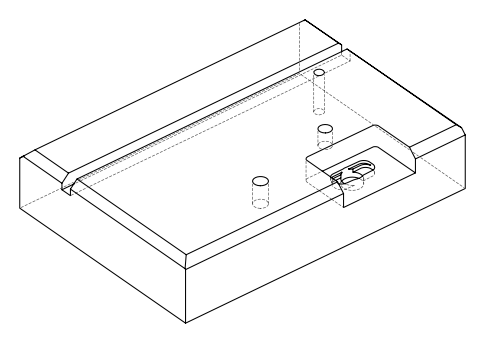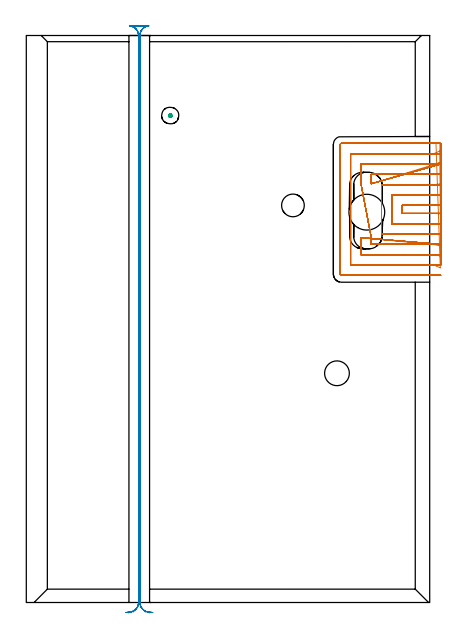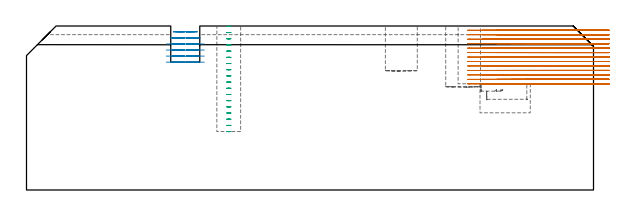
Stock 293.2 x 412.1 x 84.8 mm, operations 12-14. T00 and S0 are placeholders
(PLAN: 14 operations, 7 tool changes, 102.1 min)
(1 INDEXABLE_INSERT_DRILL_BLIND_HOLE_FROM_SOLID | STEP1POCKET | NXT0302_007 | 0.14 min | 7997 mm3)
(2 INDEXABLE_INSERT_DRILL_BLIND_HOLE_FROM_SOLID_1 | STEP1POCKET_2 | UGT0302_005 | 0.08 min | 23814 mm3)
(3 INDEXABLE_INSERT_DRILL_BLIND_HOLE_FROM_SOLID_2 | STEP1POCKET_3 | NXT0302_004 | 0.1 min | 4953 mm3)
(4 AREA_MILL | FG_CHAMFER_SURFACE | UGT0205_001 | 1.16 min | 706 mm3)
(5 AREA_MILL_1 | FG_CHAMFER_SURFACE_1 | UGT0205_001 | 2.26 min | 3732 mm3)
(6 AREA_MILL_2 | FG_CHAMFER_SURFACE_2 | UGT0205_001 | 7.55 min | 13169 mm3)
(7 AREA_MILL_3 | FG_CHAMFER_SURFACE_3 | UGT0205_001 | 19.84 min | 47651 mm3)
(8 AREA_MILL_4 | FG_CHAMFER_SURFACE_4 | UGT0205_001 | 3.3 min | 2060 mm3)
(9 AREA_MILL_5 | FG_CHAMFER_SURFACE_5 | UGT0205_001 | 2.56 min | 4326 mm3)
(10 AREA_MILL_6 | FG_CHAMFER_SURFACE_6 | UGT0205_001 | 6.55 min | 9478 mm3)
(11 MILL_RECTANGULAR_POCKET | POCKET_RECTANGULAR_STRAIGHT | UGT0201_100 | Follow Part, ap 4.5, ae 75% | 3.43 min | 27827 mm3)
(12 MILL_SLOT | SLOT_PARTIAL_RECTANGULAR | NXT0201_010 | Follow Part, ap 2.5, ae 75% | 43.66 min | 182192 mm3)
(13 MILL_RECTANGULAR_SLOT | SLOT_RECTANGULAR | UGT0201_103 | Follow Part, ap 3.5, ae 75% | 10.68 min | 115051 mm3)
(14 MILL_BLIND_HOLE_FROM_SOLID_MATERIAL | STEP1POCKET_1 | NXT0201_010 | Spiral | 0.79 min | 6501 mm3)
(TOOL NXT0302_007 | Index. Insert Drill 18mm [880-D1800L25-05] | D18 PA176 FL90 Z2)
(TOOL UGT0302_005 | Indexable Insert Drill 26mm | D26 PA180 FL50 Z2)
(TOOL NXT0302_004 | Index. Insert Drill 16.5mm [880-D1650L20-05] | D16.5 PA176 FL83 Z2)
(TOOL UGT0205_001 | Chamfer Mill 20 x 3 x 45 deg. | D20 FL50 Z2)
(TOOL UGT0201_100 | End Mill 18 mm | D18 FL22 Z2)
(TOOL NXT0201_010 | ENDMILL 10mm [2P460-1000-NA 1630] | D10 FL30 Z6)
(TOOL UGT0201_103 | End Mill 14 mm | D14 FL19 Z2)
(OP 12 MILL_SLOT)
G17 G21 G94 G90
T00 M6
G54
G17 G0 G90 X301.191 Y289.062 S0 M3
G43 Z94.918 H1
Z82.609
G94 G1 X298.2 Y288.832 F250.
G2 X294.754 Y288.7 R45. F500.
G1 X273.2
Y282.8
X294.888
G2 X298.2 Y282.678 R45.
G1 X301.192 Y282.457 F250.
X301.187 Y296.634
X298.2 Y296.359
G2 X294.754 Y296.2 R37.5 F500.
G1 X265.7
Y275.3
X294.888
G2 X298.2 Y275.153 R37.5
G1 X301.188 Y274.889 F250.
X301.18 Y304.243
X298.2 Y303.899
G2 X294.754 Y303.7 R30. F500.
G1 X258.2
Y267.8
X294.888
G2 X298.2 Y267.617 R30.
G1 X301.182 Y267.285 F250.
X301.165 Y311.925
X298.2 Y311.465
G2 X294.754 Y311.2 R22.5 F500.
G1 X250.7
Y307.357
Y304.357 F250.
X301.12 Y319.79 F500.
X298.2 Y319.101 F250.
G2 X294.754 Y318.7 R15. F500.
G1 X243.2
Y307.546
Y304.546 F250.
X250.7 Y265.347 F500.
Y262.347 F250.
Y260.3 F500.
X294.888
G2 X298.2 Y260.055 R22.5
G1 X301.167 Y259.613 F250.
X243.2 Y265.154 F500.
Y262.154 F250.
Y252.8 F500.
X294.888
G2 X298.2 Y252.43 R15.
G1 X301.126 Y251.767 F250.
X300.865 Y328.417
X298.2 Y327.038
G2 X294.754 Y326.2 R7.5 F500.
G1 X235.7
Y245.3
X294.888
G2 X298.2 Y244.529 R7.5
G1 X300.892 Y243.204 F250.
X297.754 Y333.7 F500.
X294.754 F250.
X229. F500.
G3 X228.2 Y332.9 R0.8
G1 Y238.6
G3 X229. Y237.8 R0.8
G1 X294.888
X297.888 F250.
G0 Z94.918
X301.2 Y288.744
Z80.3
G1 X298.2 Y288.704
G2 X297.605 Y288.7 R45. F500.
G1 X273.2
Y282.8
X297.604
G2 X298.2 Y282.796 R45.
G1 X301.2 Y282.756 F250.
Y296.252
X298.2 Y296.205
G2 X297.605 Y296.2 R37.5 F500.
G1 X265.7
Y275.3
X297.604
G2 X298.2 Y275.295 R37.5
G1 X301.2 Y275.248 F250.
X301.199 Y303.765
X298.2 Y303.706
G2 X297.605 Y303.7 R30. F500.
G1 X258.2
Y267.8
X297.604
G2 X298.2 Y267.794 R30.
G1 X301.199 Y267.735 F250.
Y311.287
X298.2 Y311.208
G2 X297.605 Y311.2 R22.5 F500.
G1 X250.7
Y307.357
Y304.357 F250.
X301.198 Y318.831 F500.
X298.2 Y318.712 F250.
G2 X297.605 Y318.7 R15. F500.
G1 X243.2
Y307.546
Y304.546 F250.
X250.7 Y265.347 F500.
Y262.347 F250.
Y260.3 F500.
X297.604
G2 X298.2 Y260.292 R22.5
G1 X301.199 Y260.213 F250.
X243.2 Y265.154 F500.
Y262.154 F250.
Y252.8 F500.
X297.604
G2 X298.2 Y252.788 R15.
G1 X301.198 Y252.669 F250.
X301.191 Y326.462
X298.2 Y326.224
G2 X297.605 Y326.2 R7.5 F500.
G1 X235.7
Y245.3
X297.604
G2 X298.2 Y245.276 R7.5
G1 X301.191 Y245.038 F250.
X300.605 Y333.7
X297.605
X229. F500.
G3 X228.2 Y332.9 R0.8
G1 Y238.6
G3 X229. Y237.8 R0.8
G1 X297.604
X300.604 F250.
G0 X301.2 Y288.7 Z77.991
G1 X298.2
X273.2 F500.
Y282.8
X298.2
X301.2 F250.
Y296.2
X298.2
X265.7 F500.
Y275.3
X298.2
X301.2 F250.
Y303.7
X298.2
X258.2 F500.
Y267.8
X298.2
X301.2 F250.
Y311.2
X298.2
X250.7 F500.
Y307.357
Y304.357 F250.
X301.2 Y318.7 F500.
X298.2 F250.
X243.2 F500.
Y307.546
Y304.546 F250.
X250.7 Y265.347 F500.
Y262.347 F250.
Y260.3 F500.
X298.2
X301.2 F250.
X243.2 Y265.154 F500.
Y262.154 F250.
Y252.8 F500.
X298.2
X301.2 F250.
Y326.2
X298.2
X235.7 F500.
Y245.3
X298.2
X301.2 F250.
Y333.7
X298.2
X229. F500.
G3 X228.2 Y332.9 R0.8
G1 Y238.6
G3 X229. Y237.8 R0.8
G1 X298.2
X301.2 F250.
G0 Y288.7 Z75.682
G1 X298.2
X273.2 F500.
Y282.8
X298.2
X301.2 F250.
Y296.2
X298.2
X265.7 F500.
Y275.3
X298.2
X301.2 F250.
Y303.7
X298.2
X258.2 F500.
Y267.8
X298.2
X301.2 F250.
Y311.2
X298.2
X250.7 F500.
Y307.357
Y304.357 F250.
X301.2 Y318.7 F500.
X298.2 F250.
X243.2 F500.
Y307.546
Y304.546 F250.
X250.7 Y265.347 F500.
Y262.347 F250.
Y260.3 F500.
X298.2
X301.2 F250.
X243.2 Y265.154 F500.
Y262.154 F250.
Y252.8 F500.
X298.2
X301.2 F250.
Y326.2
X298.2
X235.7 F500.
Y245.3
X298.2
X301.2 F250.
Y333.7
X298.2
X229. F500.
G3 X228.2 Y332.9 R0.8
G1 Y238.6
G3 X229. Y237.8 R0.8
G1 X298.2
X301.2 F250.
G0 Y288.7 Z73.373
G1 X298.2
X273.2 F500.
Y282.8
X298.2
X301.2 F250.
Y296.2
X298.2
X265.7 F500.
Y275.3
X298.2
X301.2 F250.
Y303.7
X298.2
X258.2 F500.
Y267.8
X298.2
X301.2 F250.
Y311.2
X298.2
X250.7 F500.
Y307.357
Y304.357 F250.
X301.2 Y318.7 F500.
X298.2 F250.
X243.2 F500.
Y307.546
Y304.546 F250.
X250.7 Y265.347 F500.
Y262.347 F250.
Y260.3 F500.
X298.2
X301.2 F250.
X243.2 Y265.154 F500.
Y262.154 F250.
Y252.8 F500.
X298.2
X301.2 F250.
Y326.2
X298.2
X235.7 F500.
Y245.3
X298.2
X301.2 F250.
Y333.7
X298.2
X229. F500.
G3 X228.2 Y332.9 R0.8
G1 Y238.6
G3 X229. Y237.8 R0.8
G1 X298.2
X301.2 F250.
G0 Y288.7 Z71.064
G1 X298.2
X273.2 F500.
Y282.8
X298.2
X301.2 F250.
Y296.2
X298.2
X265.7 F500.
Y275.3
X298.2
X301.2 F250.
Y303.7
X298.2
X258.2 F500.
Y267.8
X298.2
X301.2 F250.
Y311.2
X298.2
X250.7 F500.
Y307.357
Y304.357 F250.
X301.2 Y318.7 F500.
X298.2 F250.
X243.2 F500.
Y307.546
Y304.546 F250.
X250.7 Y265.347 F500.
Y262.347 F250.
Y260.3 F500.
X298.2
X301.2 F250.
X243.2 Y265.154 F500.
Y262.154 F250.
Y252.8 F500.
X298.2
X301.2 F250.
Y326.2
X298.2
X235.7 F500.
Y245.3
X298.2
X301.2 F250.
Y333.7
X298.2
X229. F500.
G3 X228.2 Y332.9 R0.8
G1 Y238.6
G3 X229. Y237.8 R0.8
G1 X298.2
X301.2 F250.
G0 Y288.7 Z68.755
G1 X298.2
X273.2 F500.
Y282.8
X298.2
X301.2 F250.
Y296.2
X298.2
X265.7 F500.
Y275.3
X298.2
X301.2 F250.
Y303.7
X298.2
X258.2 F500.
Y267.8
X298.2
X301.2 F250.
Y311.2
X298.2
X250.7 F500.
Y307.357
Y304.357 F250.
X301.2 Y318.7 F500.
X298.2 F250.
X243.2 F500.
Y307.546
Y304.546 F250.
X250.7 Y265.347 F500.
Y262.347 F250.
Y260.3 F500.
X298.2
X301.2 F250.
X243.2 Y265.154 F500.
Y262.154 F250.
Y252.8 F500.
X298.2
X301.2 F250.
Y326.2
X298.2
X235.7 F500.
Y245.3
X298.2
X301.2 F250.
Y333.7
X298.2
X229. F500.
G3 X228.2 Y332.9 R0.8
G1 Y238.6
G3 X229. Y237.8 R0.8
G1 X298.2
X301.2 F250.
G0 Y288.7 Z66.445
G1 X298.2
X273.2 F500.
Y282.8
X298.2
X301.2 F250.
Y296.2
X298.2
X265.7 F500.
Y275.3
X298.2
X301.2 F250.
Y303.7
X298.2
X258.2 F500.
Y267.8
X298.2
X301.2 F250.
Y311.2
X298.2
X250.7 F500.
Y307.357
Y304.357 F250.
X301.2 Y318.7 F500.
X298.2 F250.
X243.2 F500.
Y307.546
Y304.546 F250.
X250.7 Y265.347 F500.
Y262.347 F250.
Y260.3 F500.
X298.2
X301.2 F250.
X243.2 Y265.154 F500.
Y262.154 F250.
Y252.8 F500.
X298.2
X301.2 F250.
Y326.2
X298.2
X235.7 F500.
Y245.3
X298.2
X301.2 F250.
Y333.7
X298.2
X229. F500.
G3 X228.2 Y332.9 R0.8
G1 Y238.6
G3 X229. Y237.8 R0.8
G1 X298.2
X301.2 F250.
G0 Y288.7 Z64.136
G1 X298.2
X273.2 F500.
Y282.8
X298.2
X301.2 F250.
Y296.2
X298.2
X265.7 F500.
Y275.3
X298.2
X301.2 F250.
Y303.7
X298.2
X258.2 F500.
Y267.8
X298.2
X301.2 F250.
Y311.2
X298.2
X250.7 F500.
Y307.357
Y304.357 F250.
X301.2 Y318.7 F500.
X298.2 F250.
X243.2 F500.
Y307.543
Y304.543 F250.
X250.7 Y265.347 F500.
Y262.347 F250.
Y260.3 F500.
X298.2
X301.2 F250.
X243.2 Y265.155 F500.
Y262.155 F250.
Y252.8 F500.
X298.2
X301.2 F250.
Y326.2
X298.2
X235.7 F500.
Y245.3
X298.2
X301.2 F250.
Y333.7
X298.2
X229. F500.
G3 X228.2 Y332.9 R0.8
G1 Y238.6
G3 X229. Y237.8 R0.8
G1 X298.2
X301.2 F250.
G0 Y288.7 Z61.827
G1 X298.2
X273.2 F500.
Y282.8
X298.2
X301.2 F250.
Y296.2
X298.2
X265.7 F500.
Y275.3
X298.2
X301.2 F250.
Y303.7
X298.2
X258.2 F500.
Y267.8
X298.2
X301.2 F250.
Y311.2
X298.2
X250.7 F500.
Y307.352
Y304.352 F250.
X301.2 Y318.7 F500.
X298.2 F250.
X243.2 F500.
Y307.543
Y304.543 F250.
X250.7 Y265.348 F500.
Y262.348 F250.
Y260.3 F500.
X298.2
X301.2 F250.
X243.2 Y265.156 F500.
Y262.156 F250.
Y252.8 F500.
X298.2
X301.2 F250.
Y326.2
X298.2
X235.7 F500.
Y245.3
X298.2
X301.2 F250.
Y333.7
X298.2
X229. F500.
G3 X228.2 Y332.9 R0.8
G1 Y238.6
G3 X229. Y237.8 R0.8
G1 X298.2
X301.2 F250.
G0 Y288.7 Z59.518
G1 X298.2
X273.2 F500.
Y282.8
X298.2
X301.2 F250.
Y296.2
X298.2
X265.7 F500.
Y275.3
X298.2
X301.2 F250.
Y303.7
X298.2
X258.2 F500.
Y267.8
X298.2
X301.2 F250.
Y311.2
X298.2
X250.7 F500.
Y307.349
Y304.349 F250.
X301.2 Y318.7 F500.
X298.2 F250.
X243.2 F500.
Y307.535
Y304.535 F250.
X250.7 Y265.348 F500.
Y262.348 F250.
Y260.3 F500.
X298.2
X301.2 F250.
X243.2 Y265.156 F500.
Y262.156 F250.
Y252.8 F500.
X298.2
X301.2 F250.
Y326.2
X298.2
X235.7 F500.
Y245.3
X298.2
X301.2 F250.
Y333.7
X298.2
X229. F500.
G3 X228.2 Y332.9 R0.8
G1 Y238.6
G3 X229. Y237.8 R0.8
G1 X298.2
X301.2 F250.
G0 Y288.7 Z57.209
G1 X298.2
X273.2 F500.
Y282.8
X298.2
X301.2 F250.
Y296.2
X298.2
X265.7 F500.
Y275.3
X298.2
X301.2 F250.
Y303.7
X298.2
X258.2 F500.
Y267.8
X298.2
X301.2 F250.
Y311.2
X298.2
X250.7 F500.
Y307.349
Y304.349 F250.
X301.2 Y318.7 F500.
X298.2 F250.
X243.2 F500.
Y307.535
Y304.535 F250.
X250.7 Y265.348 F500.
Y262.348 F250.
Y260.3 F500.
X298.2
X301.2 F250.
X243.2 Y265.16 F500.
Y262.16 F250.
Y252.8 F500.
X298.2
X301.2 F250.
Y326.2
X298.2
X235.7 F500.
Y245.3
X298.2
X301.2 F250.
Y333.7
X298.2
X229. F500.
G3 X228.2 Y332.9 R0.8
G1 Y238.6
G3 X229. Y237.8 R0.8
G1 X298.2
X301.2 F250.
G0 Y288.7 Z54.9
G1 X298.2
X273.2 F500.
Y282.8
X298.2
X301.2 F250.
Y296.2
X298.2
X265.7 F500.
Y275.3
X298.2
X301.2 F250.
Y303.7
X298.2
X258.2 F500.
Y267.8
X298.2
X301.2 F250.
Y311.2
X298.2
X250.7 F500.
Y307.289
Y304.289 F250.
X301.2 Y318.7 F500.
X298.2 F250.
X243.2 F500.
Y307.474
Y304.474 F250.
X250.7 Y265.41 F500.
Y262.41 F250.
Y260.3 F500.
X298.2
X301.2 F250.
X243.2 Y265.245 F500.
Y262.245 F250.
Y252.8 F500.
X298.2
X301.2 F250.
Y326.2
X298.2
X235.7 F500.
Y245.3
X298.2
X301.2 F250.
Y333.7
X298.2
X229. F500.
G3 X228.2 Y332.9 R0.8
G1 Y238.6
G3 X229. Y237.8 R0.8
G1 X298.2
X301.2 F250.
G0 Z94.918
M5
M2
(OP 13 MILL_RECTANGULAR_SLOT)
G17 G21 G94 G90
T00 M6
G54
G17 G0 G90 X86.61 Y-7.004 S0 M3
G43 Z94.918 H0
Z81.782
G94 G1 X84.538 Y-4.835 F250.
G2 X82.6 Y0. R7. F500.
G1 Y412.1
G2 X88.236 Y418.966 R7.
G1 X88.241 Y418.995
G3 X87.035 Y419.1 R7.
G1 X77.25
G3 X75.999 Y418.987 R7.
G1 X76.004 Y418.958
G2 X81.6 Y412.1 R7.
G1 Y0.
G2 X79.662 Y-4.835 R7.
G1 X77.59 Y-7.004 F250.
G0 X89.941 Y-7.608 Z78.645
G1 X87.133 Y-6.551
G2 X82.6 Y0. R7. F500.
G1 Y412.1
G2 X88.952 Y419.07 R7.
G1 Y419.1
X75.248
Y419.07
G2 X81.6 Y412.1 R7.
G1 Y0.
G2 X77.047 Y-6.558 R7.
G1 X74.236 Y-7.607 F250.
G0 X91.83 Y-7.282 Z75.509
G1 X88.848 Y-6.959
G2 X82.6 Y0. R7. F500.
G1 Y412.1
G2 X88.952 Y419.07 R7.
G1 Y419.1
X75.248
Y419.07
G2 X81.6 Y412.1 R7.
G1 Y0.
G2 X75.379 Y-6.957 R7.
G1 X72.397 Y-7.29 F250.
G0 X91.94 Y-7.247 Z72.373
G1 X88.953 Y-6.97
G2 X82.6 Y0. R7. F500.
G1 Y412.1
G2 X88.952 Y419.07 R7.
G1 Y419.1
X75.248
Y419.07
G2 X81.6 Y412.1 R7.
G1 Y0.
G2 X75.247 Y-6.97 R7.
G1 X72.26 Y-7.247 F250.
G0 X91.94 Z69.236
G1 X88.953 Y-6.97
G2 X82.6 Y0. R7. F500.
G1 Y412.1
G2 X88.952 Y419.07 R7.
G1 Y419.1
X75.248
Y419.07
G2 X81.6 Y412.1 R7.
G1 Y0.
G2 X75.247 Y-6.97 R7.
G1 X72.26 Y-7.247 F250.
G0 X91.94 Z66.1
G1 X88.953 Y-6.97
G2 X82.6 Y0. R7. F500.
G1 Y412.1
G2 X88.952 Y419.07 R7.
G1 Y419.1
X75.248
Y419.07
G2 X81.6 Y412.1 R7.
G1 Y0.
G2 X75.247 Y-6.97 R7.
G1 X72.26 Y-7.247 F250.
G0 Z94.918
M5
M2
(OP 14 MILL_BLIND_HOLE_FROM_SOLID_MATERIAL)
G17 G21 G94 G90
T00 M6
G54
G17 G0 G90 X104.6 Y353.9 S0 M3
G43 Z94.8 H1
Z84.6
G94 G3 X105.175 Y354.475 R0.575 F250.
X104.6 Y355.05 R0.575
X103.45 Y353.9 R1.15
X104.6 Y355.05 R-1.15
X104.025 Y354.475 R0.575
X104.6 Y353.9 R0.575
G0 Z81.4
G3 X105.175 Y354.475 R0.575
X104.6 Y355.05 R0.575
X103.45 Y353.9 R1.15
X104.6 Y355.05 R-1.15
X104.025 Y354.475 R0.575
X104.6 Y353.9 R0.575
G0 Z78.2
G3 X105.175 Y354.475 R0.575
X104.6 Y355.05 R0.575
X103.45 Y353.9 R1.15
X104.6 Y355.05 R-1.15
X104.025 Y354.475 R0.575
X104.6 Y353.9 R0.575
G0 Z75.
G3 X105.175 Y354.475 R0.575
X104.6 Y355.05 R0.575
X103.45 Y353.9 R1.15
X104.6 Y355.05 R-1.15
X104.025 Y354.475 R0.575
X104.6 Y353.9 R0.575
G0 Z71.8
G3 X105.175 Y354.475 R0.575
X104.6 Y355.05 R0.575
X103.45 Y353.9 R1.15
X104.6 Y355.05 R-1.15
X104.025 Y354.475 R0.575
X104.6 Y353.9 R0.575
G0 Z68.6
G3 X105.175 Y354.475 R0.575
X104.6 Y355.05 R0.575
X103.45 Y353.9 R1.15
X104.6 Y355.05 R-1.15
X104.025 Y354.475 R0.575
X104.6 Y353.9 R0.575
G0 Z65.4
G3 X105.175 Y354.475 R0.575
X104.6 Y355.05 R0.575
X103.45 Y353.9 R1.15
X104.6 Y355.05 R-1.15
X104.025 Y354.475 R0.575
X104.6 Y353.9 R0.575
G0 Z62.2
G3 X105.175 Y354.475 R0.575
X104.6 Y355.05 R0.575
X103.45 Y353.9 R1.15
X104.6 Y355.05 R-1.15
X104.025 Y354.475 R0.575
X104.6 Y353.9 R0.575
G0 Z59.
G3 X105.175 Y354.475 R0.575
X104.6 Y355.05 R0.575
X103.45 Y353.9 R1.15
X104.6 Y355.05 R-1.15
X104.025 Y354.475 R0.575
X104.6 Y353.9 R0.575
G0 Z55.8
G3 X105.175 Y354.475 R0.575
X104.6 Y355.05 R0.575
X103.45 Y353.9 R1.15
X104.6 Y355.05 R-1.15
X104.025 Y354.475 R0.575
X104.6 Y353.9 R0.575
G0 Z52.6
G3 X105.175 Y354.475 R0.575
X104.6 Y355.05 R0.575
X103.45 Y353.9 R1.15
X104.6 Y355.05 R-1.15
X104.025 Y354.475 R0.575
X104.6 Y353.9 R0.575
G0 Z49.4
G3 X105.175 Y354.475 R0.575
X104.6 Y355.05 R0.575
X103.45 Y353.9 R1.15
X104.6 Y355.05 R-1.15
X104.025 Y354.475 R0.575
X104.6 Y353.9 R0.575
G0 Z46.2
G3 X105.175 Y354.475 R0.575
X104.6 Y355.05 R0.575
X103.45 Y353.9 R1.15
X104.6 Y355.05 R-1.15
X104.025 Y354.475 R0.575
X104.6 Y353.9 R0.575
G0 Z43.
G3 X105.175 Y354.475 R0.575
X104.6 Y355.05 R0.575
X103.45 Y353.9 R1.15
X104.6 Y355.05 R-1.15
X104.025 Y354.475 R0.575
X104.6 Y353.9 R0.575
G0 Z39.8
G3 X105.175 Y354.475 R0.575
X104.6 Y355.05 R0.575
X103.45 Y353.9 R1.15
X104.6 Y355.05 R-1.15
X104.025 Y354.475 R0.575
X104.6 Y353.9 R0.575
G0 Z36.6
G3 X105.175 Y354.475 R0.575
X104.6 Y355.05 R0.575
X103.45 Y353.9 R1.15
X104.6 Y355.05 R-1.15
X104.025 Y354.475 R0.575
X104.6 Y353.9 R0.575
G0 Z33.4
G3 X105.175 Y354.475 R0.575
X104.6 Y355.05 R0.575
X103.45 Y353.9 R1.15
X104.6 Y355.05 R-1.15
X104.025 Y354.475 R0.575
X104.6 Y353.9 R0.575
G0 Z30.2
G3 X105.175 Y354.475 R0.575
X104.6 Y355.05 R0.575
X103.45 Y353.9 R1.15
X104.6 Y355.05 R-1.15
X104.025 Y354.475 R0.575
X104.6 Y353.9 R0.575
G0 Z94.8
M5
M2
